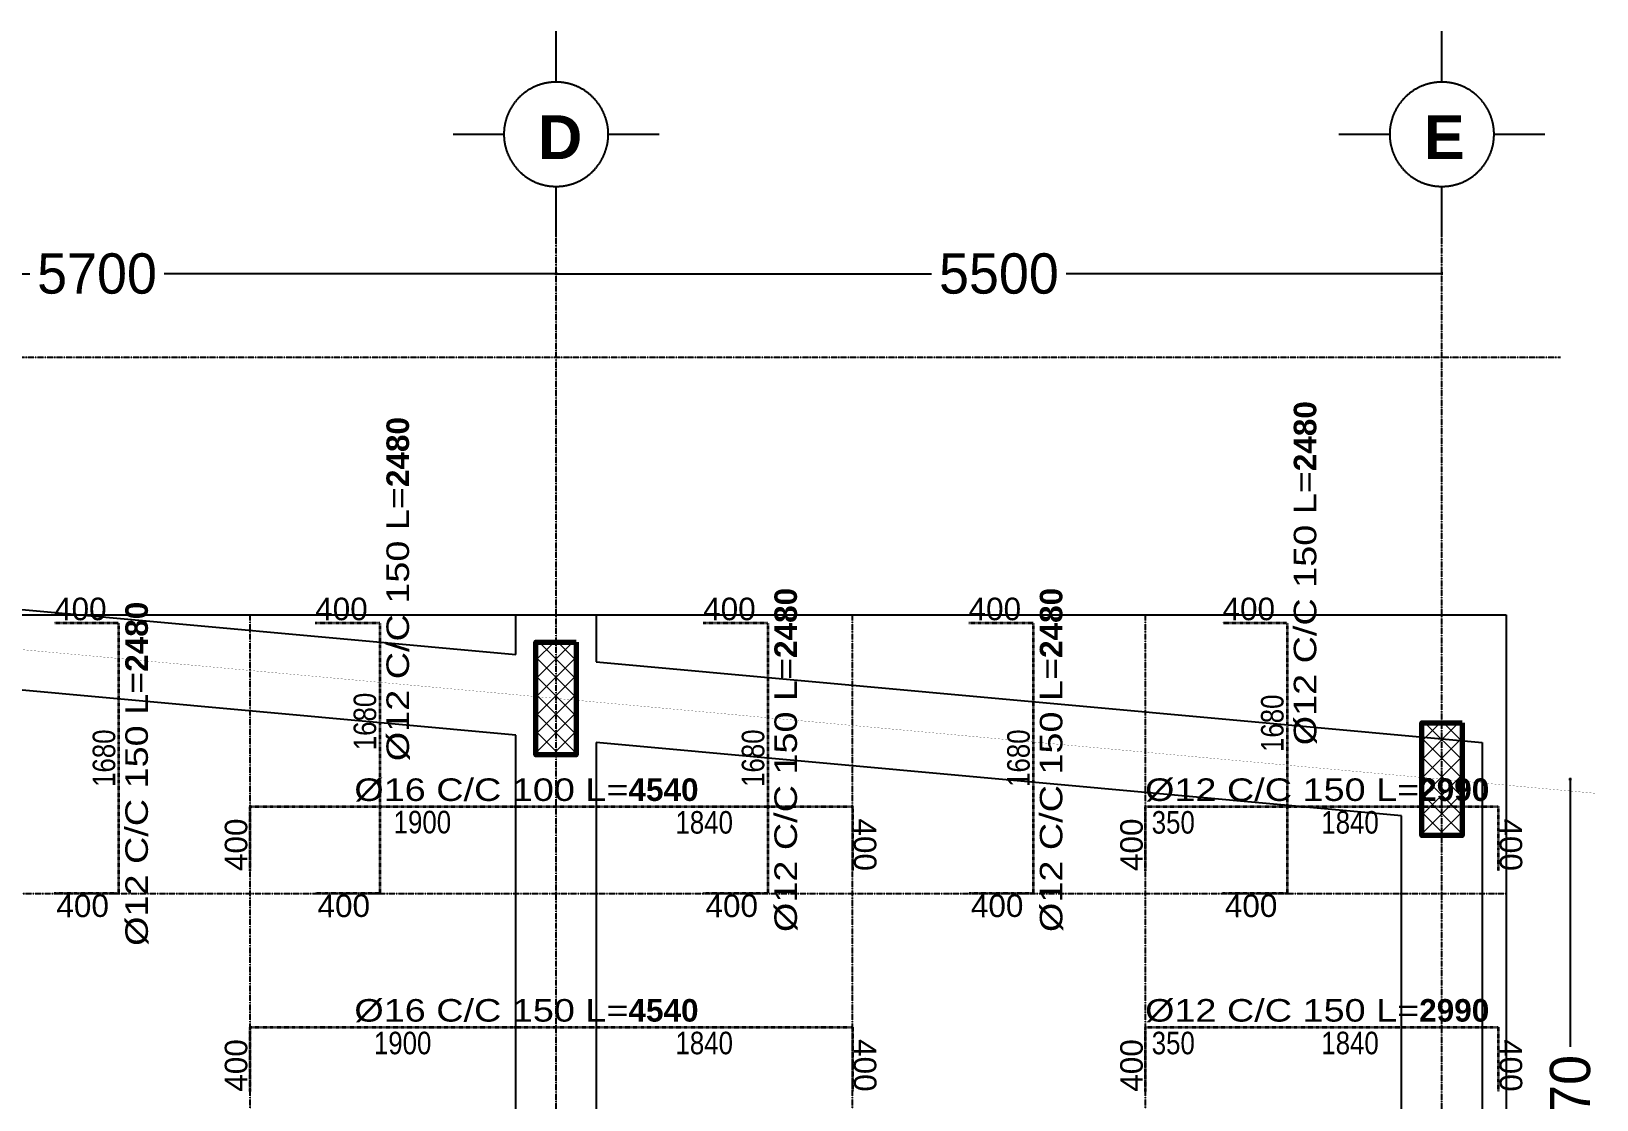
# Model space of a CAD drawing. Header units: millimetres. Extents: x 2103 to 24010, y 2231 to 32064.
# Drawn here: x 14290 to 24010, y 25429 to 32064 of the extents above; entities that cross this region are included whole.
import ezdxf
from ezdxf.enums import TextEntityAlignment as Align

# ---------------------------------------------------------------- set-up
doc = ezdxf.new("R2010")
doc.units = ezdxf.units.MM
for name, pattern in [('CENTER', [2, 1.25, -0.25, 0.25, -0.25]), ('CENTERX2', [4, 2.5, -0.5, 0.5, -0.5]), ('HIDDEN', [0.375, 0.25, -0.125])]:
    doc.linetypes.add(name, pattern=pattern)
for name, color, linetype, lineweight in [('A- Hatch', 8, 'Continuous', 0), ('A-Axis', 250, 'CENTER', 13), ('BAR N', 104, 'HIDDEN', 35), ('DIM2', 8, 'Continuous', 0), ('Structural - Bearing_Pen_No__1', 7, 'Continuous', 13)]:
    doc.layers.add(name, color=color, linetype=linetype, lineweight=lineweight)
for name, color, linetype in [('AXIS', 252, 'CENTER'), ('ConcreteEdges', 3, 'Continuous'), ('DIM', 1, 'Continuous'), ('GRIDLINES', 9, 'Continuous'), ('TEXT', 2, 'Continuous'), ('TREES', 3, 'Continuous')]:
    doc.layers.add(name, color=color, linetype=linetype)
doc.styles.add('GENERATED_STYLE_1', font='')
doc.styles.add('style5', font='')
doc.styles.add('yonas', font='')
doc.styles.get('GENERATED_STYLE_1').set_extended_font_data('Arial', bold=True)
doc.styles.get('style5').set_extended_font_data('Tempus Sans ITC')
doc.styles.get('yonas').set_extended_font_data('Tw Cen MT')
doc.dimstyles.new('detail 20', dxfattribs={"dimtxt": 200, "dimasz": 3, "dimexe": 7, "dimexo": 7, "dimgap": 5, "dimtad": 0, "dimtoh": 1, "dimdec": 0, "dimzin": 0, "dimdsep": 46, "dimtxsty": 'yonas', "dimblk": 'ARCHTICK', "dimcen": 0.03, "dimdle": 7, "dimclrd": 13, "dimclrt": 1, "dimadec": 0, "dimazin": 0, "dimtfac": 1, "dimtdec": 0, "dimtofl": 0, "dimtmove": 0, "dimatfit": 3, "dimldrblk": 'ARCHTICK', "dimfxl": 10, "dimfxlon": 1, "dimtolj": 1, "dimtzin": 0, "dimarcsym": 1})
doc.dimstyles.new('DIM 25. Beam', dxfattribs={"dimtxt": 140, "dimasz": 75, "dimexe": 75, "dimexo": 20, "dimgap": 20, "dimtad": 1, "dimdec": 0, "dimrnd": 10, "dimzin": 0, "dimdsep": 46, "dimtxsty": 'style5', "dimblk": 'OBLIQUE', "dimcen": 0, "dimdle": 75, "dimse1": 1, "dimse2": 1, "dimsd1": 1, "dimsd2": 1, "dimclrd": 1, "dimclre": 1, "dimclrt": 2, "dimadec": 0, "dimazin": 0, "dimtfac": 1, "dimtdec": 0, "dimtix": 1, "dimtmove": 2, "dimatfit": 2, "dimldrblk": 'OPEN', "dimfxl": 75, "dimtolj": 1, "dimtzin": 0, "dimarcsym": 0})

# ---------------------------------------------------------------- blocks, each defined once
blk = doc.blocks.new('*D486')
at = {"layer": 'Defpoints', "color": 0}
for p in [(20510.6, 28389.9), (20510.6, 26709.9), (20510.6, 26709.9)]:
    blk.add_point(p, dxfattribs=at)
at = {"layer": 'TEXT', "color": 2, "insert": (20420.6, 27549.9), "char_height": 140, "attachment_point": 5, "rotation": 90, "style": 'style5'}
blk.add_mtext('\\A1;{\\fTechnic|b0|i0|c2|p2;1680}', dxfattribs=at)
blk = doc.blocks.new('_Oblique')
at = {"color": 0, "linetype": 'ByBlock', "lineweight": -2}
blk.add_line((-0.5, -0.5), (0.5, 0.5), dxfattribs=at)
blk = doc.blocks.new('_OPEN')
at = {"color": 0, "linetype": 'ByBlock'}
for p, q in [((-1, 0.17), (0, 0)), ((0, 0), (-1, -0.17)), ((0, 0), (-1, 0))]:
    blk.add_line(p, q, dxfattribs=at)
blk = doc.blocks.new('*D487')
at = {"layer": 'Defpoints', "color": 0}
for p in [(20110.6, 28389.9), (20110.6, 28389.9), (20510.6, 28389.9)]:
    blk.add_point(p, dxfattribs=at)
at = {"layer": 'DIM', "color": 2, "insert": (20273, 28475.7), "char_height": 140, "attachment_point": 5, "style": 'style5'}
blk.add_mtext('\\A1;{\\fArial|b0|i0|c0|p34;400}', dxfattribs=at)
blk = doc.blocks.new('*D488')
at = {"layer": 'Defpoints', "color": 0}
for p in [(20123, 26705.9), (20524.2, 26709.9), (20124.3, 26550.6)]:
    blk.add_point(p, dxfattribs=at)
at = {"layer": 'DIM', "color": 2, "insert": (20287.4, 26632), "char_height": 140, "attachment_point": 5, "rotation": 0.45534, "style": 'style5'}
blk.add_mtext('\\A1;{\\fArial|b0|i0|c0|p34;400}', dxfattribs=at)
blk = doc.blocks.new('*D489')
at = {"layer": 'Defpoints', "color": 0}
for p in [(20523, 28789.9), (20523, 26309.9), (20523, 26309.9)]:
    blk.add_point(p, dxfattribs=at)
at = {"layer": 'TEXT', "color": 2, "insert": (20625, 27538.8), "char_height": 140, "attachment_point": 5, "rotation": 90, "style": 'style5'}
blk.add_mtext('\\A1;{\\fArial|b0|i0|c0|p34;\\W1.2;\\C1;%%C12 C/C 150 L=\\fArial|b1|i0|c0|p34;\\W1;2480}', dxfattribs=at)
blk = doc.blocks.new('_ArchTick')
at = {"color": 0, "linetype": 'ByBlock', "const_width": 0.15}
blk.add_lwpolyline([(-0.5, -0.5), (0.5, 0.5)], dxfattribs=at)
blk = doc.blocks.new('*D493')
at = {"layer": 'Defpoints', "color": 0}
for p in [(11848.3, 30708.2), (17548.3, 30708.2), (17548.3, 30558.2)]:
    blk.add_point(p, dxfattribs=at)
at = {"layer": 'DIM2', "color": 7, "lineweight": -2, "ltscale": 10}
for p, q in [((11841.3, 30558.2), (14280.3, 30558.2)), ((17555.3, 30558.2), (15116.3, 30558.2))]:
    blk.add_line(p, q, dxfattribs=at)
at = {"layer": 'DIM2', "color": 0, "lineweight": -2, "ltscale": 10}
for p, q in [((11848.3, 30568.2), (11848.3, 30551.2)), ((17548.3, 30568.2), (17548.3, 30551.2))]:
    blk.add_line(p, q, dxfattribs=at)
at = {"layer": 'DIM2', "color": 7, "lineweight": -2, "xscale": 3, "yscale": 3, "zscale": 3, "rotation": 180}
blk.add_blockref('_ArchTick', (11848.3, 30558.2), dxfattribs=at)
at = {"layer": 'DIM2', "color": 7, "lineweight": -2, "xscale": 3, "yscale": 3, "zscale": 3}
blk.add_blockref('_ArchTick', (17548.3, 30558.2), dxfattribs=at)
at = {"layer": 'DIM2', "color": 7, "lineweight": 25, "insert": (14698.3, 30558.2), "char_height": 250, "attachment_point": 5, "style": 'yonas'}
blk.add_mtext('\\A1;5700', dxfattribs=at)
blk = doc.blocks.new('*D494')
at = {"layer": 'Defpoints', "color": 0}
for p in [(17548.3, 30708.2), (23048.3, 30708.2), (23048.3, 30558.2)]:
    blk.add_point(p, dxfattribs=at)
at = {"layer": 'DIM2', "color": 7, "lineweight": -2, "ltscale": 10}
for p, q in [((17541.3, 30558.2), (19880.3, 30558.2)), ((23055.3, 30558.2), (20716.3, 30558.2))]:
    blk.add_line(p, q, dxfattribs=at)
at = {"layer": 'DIM2', "color": 0, "lineweight": -2, "ltscale": 10}
for p, q in [((17548.3, 30568.2), (17548.3, 30551.2)), ((23048.3, 30568.2), (23048.3, 30551.2))]:
    blk.add_line(p, q, dxfattribs=at)
at = {"layer": 'DIM2', "color": 7, "lineweight": -2, "xscale": 3, "yscale": 3, "zscale": 3, "rotation": 180}
blk.add_blockref('_ArchTick', (17548.3, 30558.2), dxfattribs=at)
at = {"layer": 'DIM2', "color": 7, "lineweight": -2, "xscale": 3, "yscale": 3, "zscale": 3}
blk.add_blockref('_ArchTick', (23048.3, 30558.2), dxfattribs=at)
at = {"layer": 'DIM2', "color": 7, "lineweight": 25, "insert": (20298.3, 30558.2), "char_height": 250, "attachment_point": 5, "style": 'yonas'}
blk.add_mtext('\\A1;5500', dxfattribs=at)
blk = doc.blocks.new('A$C56383B53')
at = {"layer": 'AXIS', "linetype": 'CENTERX2', "ltscale": 300}
for p, q in [((9.94, 42.4), (9.94, 71.61)), ((-20.06, 12.4), (-49.26, 12.4)), ((69.15, 12.4), (39.94, 12.4)), ((9.94, -46.8), (9.94, -17.6))]:
    blk.add_line(p, q, dxfattribs=at)
blk.add_circle((9.94, 12.4), 30, dxfattribs=at)
at = {"layer": 'Structural - Bearing_Pen_No__1', "style": 'GENERATED_STYLE_1'}
blk.add_attdef('5', text='', height=25.2, dxfattribs=at).set_placement((0, -9.47), align=Align.BOTTOM_LEFT)
blk = doc.blocks.new('*D526')
at = {"layer": 'Defpoints', "color": 0}
for p in [(15648.3, 25879.2), (17544, 25879.2), (15648.3, 25690)]:
    blk.add_point(p, dxfattribs=at)
at = {"layer": 'TEXT', "color": 2, "insert": (16596.1, 25780), "char_height": 140, "attachment_point": 5, "style": 'style5'}
blk.add_mtext('\\A1;{\\fTechnic|b0|i0|c2|p2;1900}', dxfattribs=at)
blk = doc.blocks.new('*D527')
at = {"layer": 'Defpoints', "color": 0}
for p in [(17548.9, 25879.2), (19388.3, 25879.2), (19388.3, 25690)]:
    blk.add_point(p, dxfattribs=at)
at = {"layer": 'TEXT', "color": 2, "insert": (18468.6, 25780), "char_height": 140, "attachment_point": 5, "style": 'style5'}
blk.add_mtext('\\A1;{\\fTechnic|b0|i0|c2|p2;1840}', dxfattribs=at)
blk = doc.blocks.new('*D528')
at = {"layer": 'Defpoints', "color": 0}
for p in [(15648.3, 25879.2), (15648.3, 25479.2), (15648.3, 25479.2)]:
    blk.add_point(p, dxfattribs=at)
at = {"layer": 'DIM', "color": 2, "insert": (15562.5, 25641.6), "char_height": 140, "attachment_point": 5, "rotation": 90, "style": 'style5'}
blk.add_mtext('\\A1;{\\fArial|b0|i0|c0|p34;400}', dxfattribs=at)
blk = doc.blocks.new('*D529')
at = {"layer": 'Defpoints', "color": 0}
for p in [(19388.3, 25879.2), (19392.3, 25478), (19547.6, 25479.2)]:
    blk.add_point(p, dxfattribs=at)
at = {"layer": 'DIM', "color": 2, "insert": (19466.1, 25642.3), "char_height": 140, "attachment_point": 5, "rotation": 270.45534, "style": 'style5'}
blk.add_mtext('\\A1;{\\fArial|b0|i0|c0|p34;400}', dxfattribs=at)
blk = doc.blocks.new('*D530')
at = {"layer": 'Defpoints', "color": 0}
for p in [(15248.3, 25879.2), (19788.3, 25892.9), (19788.3, 25892.9)]:
    blk.add_point(p, dxfattribs=at)
at = {"layer": 'TEXT', "color": 2, "insert": (17364.6, 25981.2), "char_height": 140, "attachment_point": 5, "style": 'style5'}
blk.add_mtext('\\A1;{\\fArial|b0|i0|c0|p34;\\W1.2;\\C1;%%C16 C/C 150 L=\\fArial|b1|i0|c0|p34;\\W1;4540}', dxfattribs=at)
blk = doc.blocks.new('*D536')
at = {"layer": 'Defpoints', "color": 0}
for p in [(21208.3, 25879.2), (21554, 25879.2), (21208.3, 25690)]:
    blk.add_point(p, dxfattribs=at)
at = {"layer": 'TEXT', "color": 2, "insert": (21381.1, 25780), "char_height": 140, "attachment_point": 5, "style": 'style5'}
blk.add_mtext('\\A1;{\\fTechnic|b0|i0|c2|p2;350}', dxfattribs=at)
blk = doc.blocks.new('*D537')
at = {"layer": 'Defpoints', "color": 0}
for p in [(21558.9, 25879.2), (23398.3, 25879.2), (23398.3, 25690)]:
    blk.add_point(p, dxfattribs=at)
at = {"layer": 'TEXT', "color": 2, "insert": (22478.6, 25780), "char_height": 140, "attachment_point": 5, "style": 'style5'}
blk.add_mtext('\\A1;{\\fTechnic|b0|i0|c2|p2;1840}', dxfattribs=at)
blk = doc.blocks.new('*D538')
at = {"layer": 'Defpoints', "color": 0}
for p in [(21208.3, 25879.2), (21208.3, 25479.2), (21208.3, 25479.2)]:
    blk.add_point(p, dxfattribs=at)
at = {"layer": 'DIM', "color": 2, "insert": (21122.5, 25641.6), "char_height": 140, "attachment_point": 5, "rotation": 90, "style": 'style5'}
blk.add_mtext('\\A1;{\\fArial|b0|i0|c0|p34;400}', dxfattribs=at)
blk = doc.blocks.new('*D539')
at = {"layer": 'Defpoints', "color": 0}
for p in [(23398.3, 25879.2), (23402.3, 25478), (23557.6, 25479.2)]:
    blk.add_point(p, dxfattribs=at)
at = {"layer": 'DIM', "color": 2, "insert": (23476.1, 25642.3), "char_height": 140, "attachment_point": 5, "rotation": 270.45534, "style": 'style5'}
blk.add_mtext('\\A1;{\\fArial|b0|i0|c0|p34;400}', dxfattribs=at)
blk = doc.blocks.new('*D540')
at = {"layer": 'Defpoints', "color": 0}
for p in [(20808.3, 25879.2), (23798.3, 25892.9), (23798.3, 25892.9)]:
    blk.add_point(p, dxfattribs=at)
at = {"layer": 'TEXT', "color": 2, "insert": (22274.4, 25981.2), "char_height": 140, "attachment_point": 5, "style": 'style5'}
blk.add_mtext('\\A1;{\\fArial|b0|i0|c0|p34;\\W1.2;\\C1;%%C12 C/C 150 L=\\fArial|b1|i0|c0|p34;\\W1;2990}', dxfattribs=at)
blk = doc.blocks.new('*D587')
at = {"layer": 'Defpoints', "color": 0}
for p in [(14832.4, 28389.9), (14832.4, 26709.9), (14832.4, 26709.9)]:
    blk.add_point(p, dxfattribs=at)
at = {"layer": 'TEXT', "color": 2, "insert": (14742.4, 27549.9), "char_height": 140, "attachment_point": 5, "rotation": 90, "style": 'style5'}
blk.add_mtext('\\A1;{\\fTechnic|b0|i0|c2|p2;1680}', dxfattribs=at)
blk = doc.blocks.new('*D588')
at = {"layer": 'Defpoints', "color": 0}
for p in [(14432.4, 28389.9), (14432.4, 28389.9), (14832.4, 28389.9)]:
    blk.add_point(p, dxfattribs=at)
at = {"layer": 'DIM', "color": 2, "insert": (14594.8, 28475.7), "char_height": 140, "attachment_point": 5, "style": 'style5'}
blk.add_mtext('\\A1;{\\fArial|b0|i0|c0|p34;400}', dxfattribs=at)
blk = doc.blocks.new('*D589')
at = {"layer": 'Defpoints', "color": 0}
for p in [(14444.8, 26705.9), (14846.1, 26709.9), (14446.1, 26550.6)]:
    blk.add_point(p, dxfattribs=at)
at = {"layer": 'DIM', "color": 2, "insert": (14609.2, 26632), "char_height": 140, "attachment_point": 5, "rotation": 0.45534, "style": 'style5'}
blk.add_mtext('\\A1;{\\fArial|b0|i0|c0|p34;400}', dxfattribs=at)
blk = doc.blocks.new('*D590')
at = {"layer": 'Defpoints', "color": 0}
for p in [(14844.8, 28789.9), (14844.8, 26309.9), (14844.8, 26309.9)]:
    blk.add_point(p, dxfattribs=at)
at = {"layer": 'TEXT', "color": 2, "insert": (14946.8, 27452.8), "char_height": 140, "attachment_point": 5, "rotation": 90, "style": 'style5'}
blk.add_mtext('\\A1;{\\fArial|b0|i0|c0|p34;\\W1.2;\\C1;%%C12 C/C 150 L=\\fArial|b1|i0|c0|p34;\\W1;2480}', dxfattribs=at)
blk = doc.blocks.new('*D652')
at = {"layer": 'Defpoints', "color": 0}
for p in [(16453.7, 28389.9), (16453.7, 26709.9), (16453.7, 26709.9)]:
    blk.add_point(p, dxfattribs=at)
at = {"layer": 'TEXT', "color": 2, "insert": (16362.7, 27777.7), "char_height": 140, "attachment_point": 5, "rotation": 90, "style": 'style5'}
blk.add_mtext('\\A1;{\\fTechnic|b0|i0|c2|p2;1680}', dxfattribs=at)
blk = doc.blocks.new('*D653')
at = {"layer": 'Defpoints', "color": 0}
for p in [(16053.7, 28389.9), (16053.7, 28389.9), (16453.7, 28389.9)]:
    blk.add_point(p, dxfattribs=at)
at = {"layer": 'DIM', "color": 2, "insert": (16216.1, 28475.7), "char_height": 140, "attachment_point": 5, "style": 'style5'}
blk.add_mtext('\\A1;{\\fArial|b0|i0|c0|p34;400}', dxfattribs=at)
blk = doc.blocks.new('*D654')
at = {"layer": 'Defpoints', "color": 0}
for p in [(16066.2, 26705.9), (16467.4, 26709.9), (16067.4, 26550.6)]:
    blk.add_point(p, dxfattribs=at)
at = {"layer": 'DIM', "color": 2, "insert": (16230.5, 26632), "char_height": 140, "attachment_point": 5, "rotation": 0.45534, "style": 'style5'}
blk.add_mtext('\\A1;{\\fArial|b0|i0|c0|p34;400}', dxfattribs=at)
blk = doc.blocks.new('*D655')
at = {"layer": 'Defpoints', "color": 0}
for p in [(16466.2, 28789.9), (16466.2, 26309.9), (16466.2, 26309.9)]:
    blk.add_point(p, dxfattribs=at)
at = {"layer": 'TEXT', "color": 2, "insert": (16568.1, 28600), "char_height": 140, "attachment_point": 5, "rotation": 90, "style": 'style5'}
blk.add_mtext('\\A1;{\\fArial|b0|i0|c0|p34;\\W1.2;\\C1;%%C12 C/C 150 L=\\fArial|b1|i0|c0|p34;\\W1;2480}', dxfattribs=at)
blk = doc.blocks.new('*D660')
at = {"layer": 'Defpoints', "color": 0}
for p in [(22087.4, 28389.9), (22087.4, 26709.9), (22087.4, 26709.9)]:
    blk.add_point(p, dxfattribs=at)
at = {"layer": 'TEXT', "color": 2, "insert": (21996.8, 27766.7), "char_height": 140, "attachment_point": 5, "rotation": 90, "style": 'style5'}
blk.add_mtext('\\A1;{\\fTechnic|b0|i0|c2|p2;1680}', dxfattribs=at)
blk = doc.blocks.new('*D661')
at = {"layer": 'Defpoints', "color": 0}
for p in [(21687.4, 28389.9), (21687.4, 28389.9), (22087.4, 28389.9)]:
    blk.add_point(p, dxfattribs=at)
at = {"layer": 'DIM', "color": 2, "insert": (21849.8, 28475.7), "char_height": 140, "attachment_point": 5, "style": 'style5'}
blk.add_mtext('\\A1;{\\fArial|b0|i0|c0|p34;400}', dxfattribs=at)
blk = doc.blocks.new('*D662')
at = {"layer": 'Defpoints', "color": 0}
for p in [(21699.9, 26705.9), (22101.1, 26709.9), (21701.1, 26550.6)]:
    blk.add_point(p, dxfattribs=at)
at = {"layer": 'DIM', "color": 2, "insert": (21864.2, 26632), "char_height": 140, "attachment_point": 5, "rotation": 0.45534, "style": 'style5'}
blk.add_mtext('\\A1;{\\fArial|b0|i0|c0|p34;400}', dxfattribs=at)
blk = doc.blocks.new('*D663')
at = {"layer": 'Defpoints', "color": 0}
for p in [(22099.9, 28789.9), (22099.9, 26309.9), (22099.9, 26309.9)]:
    blk.add_point(p, dxfattribs=at)
at = {"layer": 'TEXT', "color": 2, "insert": (22201.8, 28698.6), "char_height": 140, "attachment_point": 5, "rotation": 90, "style": 'style5'}
blk.add_mtext('\\A1;{\\fArial|b0|i0|c0|p34;\\W1.2;\\C1;%%C12 C/C 150 L=\\fArial|b1|i0|c0|p34;\\W1;2480}', dxfattribs=at)
blk = doc.blocks.new('*D664')
at = {"layer": 'Defpoints', "color": 0}
for p in [(18862.6, 28389.9), (18862.6, 26709.9), (18862.6, 26709.9)]:
    blk.add_point(p, dxfattribs=at)
at = {"layer": 'TEXT', "color": 2, "insert": (18772.6, 27549.9), "char_height": 140, "attachment_point": 5, "rotation": 90, "style": 'style5'}
blk.add_mtext('\\A1;{\\fTechnic|b0|i0|c2|p2;1680}', dxfattribs=at)
blk = doc.blocks.new('*D665')
at = {"layer": 'Defpoints', "color": 0}
for p in [(18462.6, 28389.9), (18462.6, 28389.9), (18862.6, 28389.9)]:
    blk.add_point(p, dxfattribs=at)
at = {"layer": 'DIM', "color": 2, "insert": (18625, 28475.7), "char_height": 140, "attachment_point": 5, "style": 'style5'}
blk.add_mtext('\\A1;{\\fArial|b0|i0|c0|p34;400}', dxfattribs=at)
blk = doc.blocks.new('*D666')
at = {"layer": 'Defpoints', "color": 0}
for p in [(18475.1, 26705.9), (18876.3, 26709.9), (18476.3, 26550.6)]:
    blk.add_point(p, dxfattribs=at)
at = {"layer": 'DIM', "color": 2, "insert": (18639.4, 26632), "char_height": 140, "attachment_point": 5, "rotation": 0.45534, "style": 'style5'}
blk.add_mtext('\\A1;{\\fArial|b0|i0|c0|p34;400}', dxfattribs=at)
blk = doc.blocks.new('*D667')
at = {"layer": 'Defpoints', "color": 0}
for p in [(18875.1, 28789.9), (18875.1, 26309.9), (18875.1, 26309.9)]:
    blk.add_point(p, dxfattribs=at)
at = {"layer": 'TEXT', "color": 2, "insert": (18977, 27538.8), "char_height": 140, "attachment_point": 5, "rotation": 90, "style": 'style5'}
blk.add_mtext('\\A1;{\\fArial|b0|i0|c0|p34;\\W1.2;\\C1;%%C12 C/C 150 L=\\fArial|b1|i0|c0|p34;\\W1;2480}', dxfattribs=at)
blk = doc.blocks.new('*D862')
at = {"layer": 'Defpoints', "color": 0}
for p in [(15648.3, 27249.6), (17544, 27249.6), (15648.3, 27060.4)]:
    blk.add_point(p, dxfattribs=at)
at = {"layer": 'TEXT', "color": 2, "insert": (16718.7, 27152.1), "char_height": 140, "attachment_point": 5, "style": 'style5'}
blk.add_mtext('\\A1;{\\fTechnic|b0|i0|c2|p2;1900}', dxfattribs=at)
blk = doc.blocks.new('*D863')
at = {"layer": 'Defpoints', "color": 0}
for p in [(17548.9, 27249.6), (19388.3, 27249.6), (19388.3, 27060.4)]:
    blk.add_point(p, dxfattribs=at)
at = {"layer": 'TEXT', "color": 2, "insert": (18468.6, 27150.4), "char_height": 140, "attachment_point": 5, "style": 'style5'}
blk.add_mtext('\\A1;{\\fTechnic|b0|i0|c2|p2;1840}', dxfattribs=at)
blk = doc.blocks.new('*D864')
at = {"layer": 'Defpoints', "color": 0}
for p in [(15648.3, 27249.6), (15648.3, 26849.6), (15648.3, 26849.6)]:
    blk.add_point(p, dxfattribs=at)
at = {"layer": 'DIM', "color": 2, "insert": (15562.5, 27012), "char_height": 140, "attachment_point": 5, "rotation": 90, "style": 'style5'}
blk.add_mtext('\\A1;{\\fArial|b0|i0|c0|p34;400}', dxfattribs=at)
blk = doc.blocks.new('*D865')
at = {"layer": 'Defpoints', "color": 0}
for p in [(19388.3, 27249.6), (19392.3, 26848.4), (19547.6, 26849.6)]:
    blk.add_point(p, dxfattribs=at)
at = {"layer": 'DIM', "color": 2, "insert": (19466.1, 27012.7), "char_height": 140, "attachment_point": 5, "rotation": 270.45534, "style": 'style5'}
blk.add_mtext('\\A1;{\\fArial|b0|i0|c0|p34;400}', dxfattribs=at)
blk = doc.blocks.new('*D866')
at = {"layer": 'Defpoints', "color": 0}
for p in [(15248.3, 27249.6), (19788.3, 27263.3), (19788.3, 27263.3)]:
    blk.add_point(p, dxfattribs=at)
at = {"layer": 'TEXT', "color": 2, "insert": (17364.6, 27351.6), "char_height": 140, "attachment_point": 5, "style": 'style5'}
blk.add_mtext('\\A1;{\\fArial|b0|i0|c0|p34;\\W1.2;\\C1;%%C16 C/C 100 L=\\fArial|b1|i0|c0|p34;\\W1;4540}', dxfattribs=at)
blk = doc.blocks.new('*D867')
at = {"layer": 'Defpoints', "color": 0}
for p in [(21208.3, 27249.6), (21554, 27249.6), (21208.3, 27060.4)]:
    blk.add_point(p, dxfattribs=at)
at = {"layer": 'TEXT', "color": 2, "insert": (21381.1, 27150.4), "char_height": 140, "attachment_point": 5, "style": 'style5'}
blk.add_mtext('\\A1;{\\fTechnic|b0|i0|c2|p2;350}', dxfattribs=at)
blk = doc.blocks.new('*D868')
at = {"layer": 'Defpoints', "color": 0}
for p in [(21558.9, 27249.6), (23398.3, 27249.6), (23398.3, 27060.4)]:
    blk.add_point(p, dxfattribs=at)
at = {"layer": 'TEXT', "color": 2, "insert": (22478.6, 27150.4), "char_height": 140, "attachment_point": 5, "style": 'style5'}
blk.add_mtext('\\A1;{\\fTechnic|b0|i0|c2|p2;1840}', dxfattribs=at)
blk = doc.blocks.new('*D869')
at = {"layer": 'Defpoints', "color": 0}
for p in [(21208.3, 27249.6), (21208.3, 26849.6), (21208.3, 26849.6)]:
    blk.add_point(p, dxfattribs=at)
at = {"layer": 'DIM', "color": 2, "insert": (21122.5, 27012), "char_height": 140, "attachment_point": 5, "rotation": 90, "style": 'style5'}
blk.add_mtext('\\A1;{\\fArial|b0|i0|c0|p34;400}', dxfattribs=at)
blk = doc.blocks.new('*D870')
at = {"layer": 'Defpoints', "color": 0}
for p in [(23398.3, 27249.6), (23402.3, 26848.4), (23557.6, 26849.6)]:
    blk.add_point(p, dxfattribs=at)
at = {"layer": 'DIM', "color": 2, "insert": (23476.1, 27012.7), "char_height": 140, "attachment_point": 5, "rotation": 270.45534, "style": 'style5'}
blk.add_mtext('\\A1;{\\fArial|b0|i0|c0|p34;400}', dxfattribs=at)
blk = doc.blocks.new('*D871')
at = {"layer": 'Defpoints', "color": 0}
for p in [(20808.3, 27249.6), (23798.3, 27263.3), (23798.3, 27263.3)]:
    blk.add_point(p, dxfattribs=at)
at = {"layer": 'TEXT', "color": 2, "insert": (22274.4, 27351.6), "char_height": 140, "attachment_point": 5, "style": 'style5'}
blk.add_mtext('\\A1;{\\fArial|b0|i0|c0|p34;\\W1.2;\\C1;%%C12 C/C 150 L=\\fArial|b1|i0|c0|p34;\\W1;2990}', dxfattribs=at)
blk = doc.blocks.new('*D965')
at = {"layer": 'Defpoints', "color": 0}
for p in [(23048.9, 27419.8), (23846.1, 27419.8), (23448.3, 23249.9)]:
    blk.add_point(p, dxfattribs=at)
at = {"layer": 'DIM2', "color": 0, "lineweight": -2, "ltscale": 10}
for p, q in [((23836.1, 27419.8), (23853.1, 27419.8)), ((23836.1, 23249.9), (23853.1, 23249.9))]:
    blk.add_line(p, q, dxfattribs=at)
at = {"layer": 'DIM2', "color": 7, "lineweight": -2, "ltscale": 10}
for p, q in [((23846.1, 27426.8), (23846.1, 25756.4)), ((23846.1, 23242.9), (23846.1, 24913.3))]:
    blk.add_line(p, q, dxfattribs=at)
at = {"layer": 'DIM2', "color": 7, "lineweight": -2, "xscale": 3, "yscale": 3, "zscale": 3}
for p, rotation in [((23846.1, 27419.8), 90), ((23846.1, 23249.9), 270)]:
    blk.add_blockref('_ArchTick', p, dxfattribs=dict(at, rotation=rotation))
at = {"layer": 'DIM2', "color": 7, "lineweight": 25, "insert": (23846.1, 25334.8), "char_height": 250, "attachment_point": 5, "rotation": 90, "style": 'yonas'}
blk.add_mtext('\\A1;4170', dxfattribs=at)

msp = doc.modelspace()

# ---------------------------------------------------------------- hatches: boundary and pattern name
at = {"layer": 'A- Hatch'}
h = msp.add_hatch(dxfattribs=at)
h.set_pattern_fill('ANSI37', color=256, scale=650, angle=270, style=0)
h.set_pattern_definition([(315, (522210.14, 634175.09), (57.452426, 57.452426), []), (45, (522210.14, 634175.09), (-57.452426, 57.452426), [])])
h.paths.add_polyline_path([(17673.9, 28271.1), (17673.9, 27571.1), (17423.9, 27571.1), (17423.9, 28271.1)])
h = msp.add_hatch(dxfattribs=at)
h.set_pattern_fill('ANSI37', color=256, scale=650, angle=270, style=0)
h.set_pattern_definition([(315, (527710.14, 633672.77), (57.452426, 57.452426), []), (45, (527710.14, 633672.77), (-57.452426, 57.452426), [])])
h.paths.add_polyline_path([(23173.9, 27768.8), (23173.9, 27068.8), (22923.9, 27068.8), (22923.9, 27768.8)])

# ---------------------------------------------------------------- linework, layer by layer
at = {"layer": 'BAR N', "color": 43, "ltscale": 0.3}
for points in [[(14432.4, 28389.9), (14832.4, 28389.9), (14832.4, 26709.9), (14432.4, 26709.9)], [(16053.7, 28389.9), (16453.7, 28389.9), (16453.7, 26709.9), (16053.7, 26709.9)], [(18462.6, 28389.9), (18862.6, 28389.9), (18862.6, 26709.9), (18462.6, 26709.9)], [(20110.6, 28389.9), (20510.6, 28389.9), (20510.6, 26709.9), (20110.6, 26709.9)], [(21687.4, 28389.9), (22087.4, 28389.9), (22087.4, 26709.9), (21687.4, 26709.9)], [(15648.3, 26849.6), (15648.3, 27249.6), (19388.3, 27249.6), (19388.3, 26849.6)], [(21208.3, 26849.6), (21208.3, 27249.6), (23398.3, 27249.6), (23398.3, 26849.6)], [(15648.3, 25479.2), (15648.3, 25879.2), (19388.3, 25879.2), (19388.3, 25479.2)], [(21208.3, 25479.2), (21208.3, 25879.2), (23398.3, 25879.2), (23398.3, 25479.2)]]:
    msp.add_lwpolyline(points, dxfattribs=at)
at = {"layer": 'ConcreteEdges', "color": 3, "linetype": 'Continuous'}
for p, q in [((12098.3, 28668.2), (17298.3, 28194.6)), ((9193.3, 28439.9), (23448.3, 28439.9)), ((17298.3, 28194.6), (17298.3, 28439.9)), ((17798.3, 28439.9), (17798.3, 28149.1)), ((23448.3, 28439.9), (23448.3, 4349.9)), ((17298.3, 27692.5), (12098.3, 28166.1)), ((17798.3, 28149.1), (23298.3, 27648.1)), ((17298.3, 23499.9), (17298.3, 27692.5)), ((17798.3, 27647), (17798.3, 23499.9)), ((22798.3, 27191.6), (17798.3, 27647)), ((23298.3, 27648.1), (23298.3, 23499.9)), ((22798.3, 23499.9), (22798.3, 27191.6))]:
    msp.add_line(p, q, dxfattribs=at)
at = {"layer": 'GRIDLINES', "color": 9, "linetype": 'CENTER'}
for p, q in [((17548.3, 3603.1), (17548.3, 30785.2)), ((23048.3, 3603.1), (23048.3, 30785.2)), ((3381.8, 30039.9), (23785.5, 30039.9))]:
    msp.add_line(p, q, dxfattribs=at)
at = {"layer": 'GRIDLINES', "color": 152, "linetype": 'CENTER', "true_color": 0x2776bb}
for p, q in [((15648.3, 4349.9), (15648.3, 28439.9)), ((19388.3, 4349.9), (19388.3, 28439.9)), ((21208.3, 4349.9), (21208.3, 28439.9)), ((3943.3, 26709.9), (23448.3, 26709.9))]:
    msp.add_line(p, q, dxfattribs=at)
at = {"layer": 'GRIDLINES', "color": 9, "linetype": 'CENTER'}
msp.add_lwpolyline([(24004.2, 27331.6, 1, 1, 0), (11867.2, 28439.9, 0, 0, 0), (3381.8, 28439.9, 0, 0, 0)], format="xyseb", dxfattribs=at)
at = {"layer": 'TREES', "color": 3, "lineweight": 70}
for points in [[(17673.9, 28271.1), (17673.9, 27571.1), (17423.9, 27571.1), (17423.9, 28271.1)], [(23173.9, 27768.8), (23173.9, 27068.8), (22923.9, 27068.8), (22923.9, 27768.8)]]:
    msp.add_lwpolyline(points, close=True, dxfattribs=at)

# ---------------------------------------------------------------- block references
at = {"layer": 'A-Axis'}
ref = msp.add_blockref('A$C56383B53', (17656.2, 31290.7), dxfattribs=dict(at, xscale=-10.7999999995809, yscale=10.80000000016298, zscale=10.8))
ref.add_attrib('5', 'D', dxfattribs={"layer": 'Structural - Bearing_Pen_No__1', "height": 272.2, "style": 'GENERATED_STYLE_1'}).set_placement((17436.9, 31188.4), align=Align.BOTTOM_LEFT)
ref = msp.add_blockref('A$C56383B53', (23156.2, 31290.7), dxfattribs=dict(at, xscale=-10.7999999995809, yscale=10.80000000016298, zscale=10.8))
ref.add_attrib('5', 'E', dxfattribs={"layer": 'Structural - Bearing_Pen_No__1', "height": 272.2, "style": 'GENERATED_STYLE_1'}).set_placement((22936.9, 31188.4), align=Align.BOTTOM_LEFT)

# ---------------------------------------------------------------- dimensions: what is measured, and where the dimension line sits
at = {"layer": 'DIM', "linetype": 'CENTER', "ltscale": 2}
for base, p1, p2, picture, middle in [((14432.4, 28389.9), (14832.4, 28389.9), (14432.4, 28389.9), '*D588', (14594.8, 28475.7)), ((16053.7, 28389.9), (16453.7, 28389.9), (16053.7, 28389.9), '*D653', (16216.1, 28475.7)), ((18462.6, 28389.9), (18862.6, 28389.9), (18462.6, 28389.9), '*D665', (18625, 28475.7)), ((20110.6, 28389.9), (20510.6, 28389.9), (20110.6, 28389.9), '*D487', (20273, 28475.7)), ((21687.4, 28389.9), (22087.4, 28389.9), (21687.4, 28389.9), '*D661', (21849.8, 28475.7))]:
    dim = msp.add_linear_dim(base=base, p1=p1, p2=p2, text='{\\fArial|b0|i0|c0|p34;<>}', dimstyle='DIM 25. Beam', dxfattribs=at)
    dim.commit()
    dim.dimension.update_dxf_attribs({"geometry": picture, "text_midpoint": middle, "dimtype": 160})
for base, p1, p2, angle, picture, middle in [((15648.3, 26849.6), (15648.3, 27249.6), (15648.3, 26849.6), 90, '*D864', (15562.5, 27012)), ((19392.3, 26848.4), (19388.3, 27249.6), (19547.6, 26849.6), 90.45534, '*D865', (19466.1, 27012.7)), ((21208.3, 26849.6), (21208.3, 27249.6), (21208.3, 26849.6), 90, '*D869', (21122.5, 27012)), ((23402.3, 26848.4), (23398.3, 27249.6), (23557.6, 26849.6), 90.45534, '*D870', (23476.1, 27012.7)), ((14444.8, 26705.9), (14846.1, 26709.9), (14446.1, 26550.6), 0.45534, '*D589', (14609.2, 26632)), ((16066.2, 26705.9), (16467.4, 26709.9), (16067.4, 26550.6), 0.45534, '*D654', (16230.5, 26632)), ((18475.1, 26705.9), (18876.3, 26709.9), (18476.3, 26550.6), 0.45534, '*D666', (18639.4, 26632)), ((20123, 26705.9), (20524.2, 26709.9), (20124.3, 26550.6), 0.45534, '*D488', (20287.4, 26632)), ((21699.9, 26705.9), (22101.1, 26709.9), (21701.1, 26550.6), 0.45534, '*D662', (21864.2, 26632)), ((15648.3, 25479.2), (15648.3, 25879.2), (15648.3, 25479.2), 90, '*D528', (15562.5, 25641.6)), ((19392.3, 25478), (19388.3, 25879.2), (19547.6, 25479.2), 90.45534, '*D529', (19466.1, 25642.3)), ((21208.3, 25479.2), (21208.3, 25879.2), (21208.3, 25479.2), 90, '*D538', (21122.5, 25641.6)), ((23402.3, 25478), (23398.3, 25879.2), (23557.6, 25479.2), 90.45534, '*D539', (23476.1, 25642.3))]:
    dim = msp.add_linear_dim(base=base, p1=p1, p2=p2, angle=angle, text='{\\fArial|b0|i0|c0|p34;<>}', dimstyle='DIM 25. Beam', dxfattribs=at)
    dim.commit()
    dim.dimension.update_dxf_attribs({"geometry": picture, "text_midpoint": middle, "dimtype": 160})
at = {"layer": 'DIM2', "color": 7, "lineweight": 25, "ltscale": 10}
for base, p1, p2, picture, middle in [((17548.3, 30558.2), (11848.3, 30708.2), (17548.3, 30708.2), '*D493', (14698.3, 30558.2)), ((23048.3, 30558.2), (17548.3, 30708.2), (23048.3, 30708.2), '*D494', (20298.3, 30558.2))]:
    dim = msp.add_linear_dim(base=base, p1=p1, p2=p2, dimstyle='detail 20', override={"dimtxt": 250, "dimclrd": 7, "dimclrt": 7, "dimtmove": 1}, dxfattribs=at)
    dim.commit()
    dim.dimension.update_dxf_attribs({"geometry": picture, "text_midpoint": middle})
dim = msp.add_linear_dim(base=(23846.1, 27419.8), p1=(23448.3, 23249.9), p2=(23048.9, 27419.8), angle=90, dimstyle='detail 20', override={"dimtxt": 250, "dimclrd": 7, "dimclrt": 7, "dimtmove": 1}, dxfattribs=at)
dim.commit()
dim.dimension.update_dxf_attribs({"geometry": '*D965', "text_midpoint": (23846.1, 25334.8)})
at = {"layer": 'TEXT'}
for base, p1, p2, angle, text, picture, middle in [((22099.9, 26309.9), (22099.9, 28789.9), (22099.9, 26309.9), 270, '{\\fArial|b0|i0|c0|p34;\\W1.2;\\C1;%%C12 C/C 150 L=\\fArial|b1|i0|c0|p34;\\W1;<>}', '*D663', (22201.8, 28698.6)), ((16466.2, 26309.9), (16466.2, 28789.9), (16466.2, 26309.9), 270, '{\\fArial|b0|i0|c0|p34;\\W1.2;\\C1;%%C12 C/C 150 L=\\fArial|b1|i0|c0|p34;\\W1;<>}', '*D655', (16568.1, 28600)), ((14844.8, 26309.9), (14844.8, 28789.9), (14844.8, 26309.9), 270, '{\\fArial|b0|i0|c0|p34;\\W1.2;\\C1;%%C12 C/C 150 L=\\fArial|b1|i0|c0|p34;\\W1;<>}', '*D590', (14946.8, 27452.8)), ((18875.1, 26309.9), (18875.1, 28789.9), (18875.1, 26309.9), 270, '{\\fArial|b0|i0|c0|p34;\\W1.2;\\C1;%%C12 C/C 150 L=\\fArial|b1|i0|c0|p34;\\W1;<>}', '*D667', (18977, 27538.8)), ((20523, 26309.9), (20523, 28789.9), (20523, 26309.9), 270, '{\\fArial|b0|i0|c0|p34;\\W1.2;\\C1;%%C12 C/C 150 L=\\fArial|b1|i0|c0|p34;\\W1;<>}', '*D489', (20625, 27538.8)), ((16453.7, 26709.9), (16453.7, 28389.9), (16453.7, 26709.9), 90, '{\\fTechnic|b0|i0|c2|p2;<>}', '*D652', (16362.7, 27777.7)), ((22087.4, 26709.9), (22087.4, 28389.9), (22087.4, 26709.9), 90, '{\\fTechnic|b0|i0|c2|p2;<>}', '*D660', (21996.8, 27766.7))]:
    dim = msp.add_linear_dim(base=base, p1=p1, p2=p2, angle=angle, text=text, dimstyle='DIM 25. Beam', dxfattribs=at)
    dim.commit()
    dim.dimension.update_dxf_attribs({"geometry": picture, "text_midpoint": middle, "dimtype": 160})
for base, p1, p2, picture, middle in [((14832.4, 26709.9), (14832.4, 28389.9), (14832.4, 26709.9), '*D587', (14742.4, 27549.9)), ((18862.6, 26709.9), (18862.6, 28389.9), (18862.6, 26709.9), '*D664', (18772.6, 27549.9)), ((20510.6, 26709.9), (20510.6, 28389.9), (20510.6, 26709.9), '*D486', (20420.6, 27549.9))]:
    dim = msp.add_linear_dim(base=base, p1=p1, p2=p2, angle=90, text='{\\fTechnic|b0|i0|c2|p2;<>}', dimstyle='DIM 25. Beam', dxfattribs=at)
    dim.commit()
    dim.dimension.update_dxf_attribs({"geometry": picture, "text_midpoint": middle})
for base, p1, p2, text, picture, middle in [((19788.3, 27263.3), (15248.3, 27249.6), (19788.3, 27263.3), '{\\fArial|b0|i0|c0|p34;\\W1.2;\\C1;%%C16 C/C 100 L=\\fArial|b1|i0|c0|p34;\\W1;<>}', '*D866', (17364.6, 27351.6)), ((23798.3, 27263.3), (20808.3, 27249.6), (23798.3, 27263.3), '{\\fArial|b0|i0|c0|p34;\\W1.2;\\C1;%%C12 C/C 150 L=\\fArial|b1|i0|c0|p34;\\W1;<>}', '*D871', (22274.4, 27351.6)), ((15648.3, 27060.4), (17544, 27249.6), (15648.3, 27249.6), '{\\fTechnic|b0|i0|c2|p2;<>}', '*D862', (16718.7, 27152.1)), ((19788.3, 25892.9), (15248.3, 25879.2), (19788.3, 25892.9), '{\\fArial|b0|i0|c0|p34;\\W1.2;\\C1;%%C16 C/C 150 L=\\fArial|b1|i0|c0|p34;\\W1;<>}', '*D530', (17364.6, 25981.2)), ((23798.3, 25892.9), (20808.3, 25879.2), (23798.3, 25892.9), '{\\fArial|b0|i0|c0|p34;\\W1.2;\\C1;%%C12 C/C 150 L=\\fArial|b1|i0|c0|p34;\\W1;<>}', '*D540', (22274.4, 25981.2))]:
    dim = msp.add_linear_dim(base=base, p1=p1, p2=p2, text=text, dimstyle='DIM 25. Beam', dxfattribs=at)
    dim.commit()
    dim.dimension.update_dxf_attribs({"geometry": picture, "text_midpoint": middle, "dimtype": 160})
for base, p1, p2, picture, middle in [((19388.3, 27060.4), (17548.9, 27249.6), (19388.3, 27249.6), '*D863', (18468.6, 27150.4)), ((23398.3, 27060.4), (21558.9, 27249.6), (23398.3, 27249.6), '*D868', (22478.6, 27150.4)), ((19388.3, 25690), (17548.9, 25879.2), (19388.3, 25879.2), '*D527', (18468.6, 25780)), ((23398.3, 25690), (21558.9, 25879.2), (23398.3, 25879.2), '*D537', (22478.6, 25780))]:
    dim = msp.add_linear_dim(base=base, p1=p1, p2=p2, angle=180, text='{\\fTechnic|b0|i0|c2|p2;<>}', dimstyle='DIM 25. Beam', override={"dimtxsty": 'style5', "dimldrblk": 'OPEN'}, dxfattribs=at)
    dim.commit()
    dim.dimension.update_dxf_attribs({"geometry": picture, "text_midpoint": middle})
for base, p1, p2, picture, middle in [((21208.3, 27060.4), (21554, 27249.6), (21208.3, 27249.6), '*D867', (21381.1, 27150.4)), ((15648.3, 25690), (17544, 25879.2), (15648.3, 25879.2), '*D526', (16596.1, 25780)), ((21208.3, 25690), (21554, 25879.2), (21208.3, 25879.2), '*D536', (21381.1, 25780))]:
    dim = msp.add_linear_dim(base=base, p1=p1, p2=p2, text='{\\fTechnic|b0|i0|c2|p2;<>}', dimstyle='DIM 25. Beam', override={"dimtxsty": 'style5', "dimldrblk": 'OPEN'}, dxfattribs=at)
    dim.commit()
    dim.dimension.update_dxf_attribs({"geometry": picture, "text_midpoint": middle})

doc.saveas('drawing.dxf')
